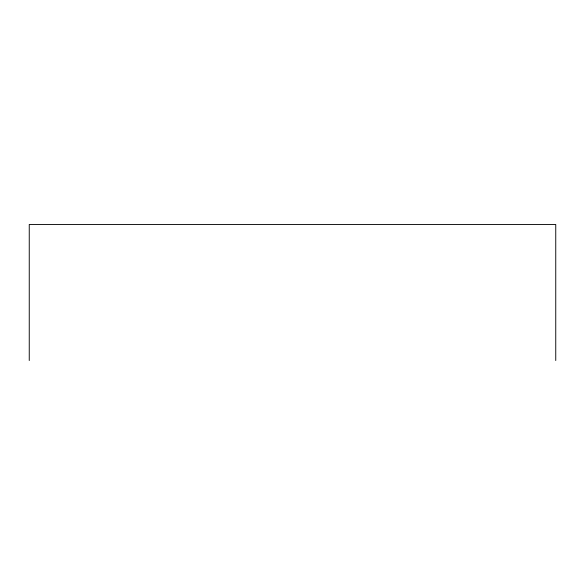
<?xml version="1.0" encoding="UTF-8"?>
<svg xmlns="http://www.w3.org/2000/svg" width="585" height="585" viewBox="0 0 585 585"><rect width="100%" height="100%" fill="white"/><g stroke="black" fill="none" stroke-linecap="round" stroke-linejoin="round"><path stroke-width="0.88" d="M555.75 360.521L555.75 224.479L29.25 224.479L29.25 360.521"/></g></svg>
